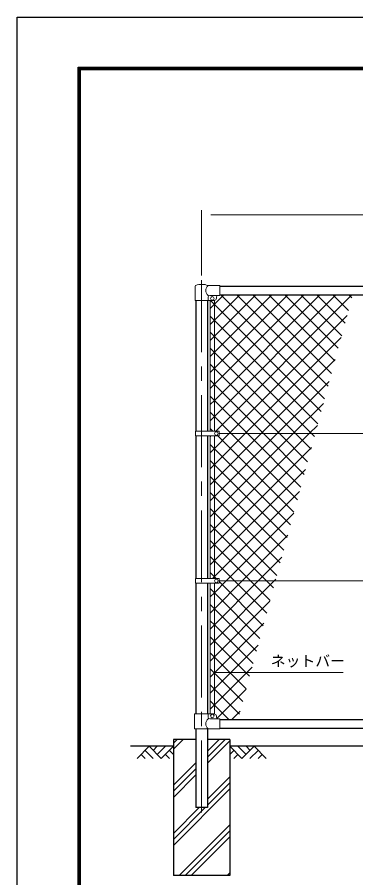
# Model space of a CAD drawing. Units: millimetres, scale not verified. Extents: x -4200 to 4200, y -2970 to 2970.
# Drawn here: x -4200 to -2704, y -827 to 2970 of the extents above; entities that cross this region are included whole.
import ezdxf
from ezdxf.enums import TextEntityAlignment as Align

# ---------------------------------------------------------------- set-up
doc = ezdxf.new("R2010")
doc.units = ezdxf.units.MM
doc.header["$LTSCALE"] = 10
doc.linetypes.add('USER1', pattern=[50.8, 31.75, -6.35, 6.35, -6.35])
for name, color, linetype, lineweight in [('0-1_D-BGD', 7, 'Continuous', 25), ('0-2_D-STR4', 7, 'Continuous', 25), ('0-3_D-STR1', 1, 'Continuous', 25), ('0-4_D-STR-DIM', 7, 'Continuous', 13), ('0-7_D-DCR-HCH', 7, 'Continuous', 13), ('0-8_D-BMK', 2, 'USER1', 13), ('0-9_D-STR3', 3, 'Continuous', 13), ('0-A_D-STR2', 7, 'Continuous', 13), ('0-B_D-STR-TXT', 7, 'Continuous', 13), ('0-C_D-TTL', 7, 'Continuous', 25)]:
    doc.layers.add(name, color=color, linetype=linetype, lineweight=lineweight)
doc.styles.add('ＭＳ ゴシック', font='')
doc.styles.get('ＭＳ ゴシック').set_extended_font_data('MS Gothic')

msp = doc.modelspace()

# ---------------------------------------------------------------- linework, layer by layer
at = {"layer": '0-1_D-BGD'}
for p, q in [((-3509.65, -246.56), (-3699.65, -246.56)), ((-1509.65, -246.56), (-3259.65, -246.56))]:
    msp.add_line(p, q, dxfattribs=at)
at = {"layer": '0-2_D-STR4'}
for p, q in [((-3509.65, -216.56), (-3509.65, -816.56)), ((-3410.05, -216.56), (-3509.65, -216.56)), ((-3259.65, -216.56), (-3359.25, -216.56)), ((-3259.65, -216.56), (-3259.65, -816.56)), ((-3259.65, -816.56), (-3509.65, -816.56))]:
    msp.add_line(p, q, dxfattribs=at)
at = {"layer": '0-3_D-STR1'}
for p, q in [((-3304.65, 1783.44), (-1464.65, 1783.44)), ((-3410.05, 1720.44), (-3410.05, 1143.94)), ((-3359.25, 1720.44), (-3359.25, 1143.94)), ((-3304.65, 1745.44), (-1464.65, 1745.44)), ((-3410.05, 1122.94), (-3410.05, 493.94)), ((-3359.25, 1122.94), (-3359.25, 493.94)), ((-3410.05, 472.94), (-3410.05, -103.56)), ((-3359.25, 472.94), (-3359.25, -103.56)), ((-3304.65, -128.56), (-1464.65, -128.56)), ((-3410.05, -169.56), (-3410.05, -516.56)), ((-3359.25, -169.56), (-3359.25, -516.56)), ((-3304.65, -166.56), (-1464.65, -166.56)), ((-3359.25, -516.56), (-3410.05, -516.56))]:
    msp.add_line(p, q, dxfattribs=at)
at = {"layer": '0-4_D-STR-DIM'}
for p, q in [((-3384.65, 1830.5), (-3384.65, 2118.44)), ((-3344.65, 2098.44), (-1424.65, 2098.44))]:
    msp.add_line(p, q, dxfattribs=at)
at = {"layer": '0-7_D-DCR-HCH'}
for p, q in [((-3509.65, -259.48), (-3466.74, -216.56)), ((-3509.65, -232.96), (-3493.25, -216.56)), ((-3359.25, -294.7), (-3281.12, -216.56)), ((-3359.25, -268.18), (-3307.64, -216.56)), ((-3359.25, -321.21), (-3259.65, -221.61)), ((-3616.08, -246.56), (-3669.29, -299.77)), ((-3633.82, -264.3), (-3598.18, -299.77)), ((-3616.08, -246.56), (-3562.87, -299.77)), ((-3598.34, -264.3), (-3580.6, -246.56)), ((-3580.6, -282.04), (-3545.13, -246.56)), ((-3562.87, -299.77), (-3509.65, -246.56)), ((-3527.39, -264.3), (-3509.65, -281.96)), ((-3206.44, -299.77), (-3259.65, -246.56)), ((-3241.92, -264.3), (-3259.65, -281.96)), ((-3188.7, -282.04), (-3224.18, -246.56)), ((-3153.23, -246.56), (-3206.44, -299.77)), ((-3170.87, -264.39), (-3188.7, -246.56)), ((-3135.49, -264.3), (-3171.13, -299.77)), ((-3153.23, -246.56), (-3100.02, -299.77)), ((-3651.55, -282.04), (-3633.73, -299.77)), ((-3545.13, -282.04), (-3527.31, -299.77)), ((-3224.18, -282.04), (-3242, -299.77)), ((-3117.76, -282.04), (-3135.57, -299.77)), ((-3509.65, -418.58), (-3410.05, -318.98)), ((-3509.65, -445.1), (-3410.05, -345.5)), ((-3509.65, -471.61), (-3410.05, -372.01)), ((-3359.25, -480.31), (-3259.65, -380.71)), ((-3359.25, -506.83), (-3259.65, -407.23)), ((-3509.65, -683.74), (-3259.65, -433.74)), ((-3509.65, -657.23), (-3368.99, -516.56)), ((-3509.65, -630.71), (-3395.5, -516.56)), ((-3483.37, -816.56), (-3259.65, -592.84)), ((-3456.86, -816.56), (-3259.65, -619.36)), ((-3430.34, -816.56), (-3259.65, -645.88)), ((-3271.24, -816.56), (-3259.65, -804.97))]:
    msp.add_line(p, q, dxfattribs=at)
at = {"layer": '0-8_D-BMK'}
msp.add_line((-3384.65, 1810.5), (-3384.65, -546.56), dxfattribs=at)
at = {"layer": '0-9_D-STR3'}
for p, q in [((-3304.65, 1786.44), (-3356.1, 1786.44)), ((-3304.65, 1786.44), (-3304.65, 1742.44)), ((-3413.2, 1720.44), (-3413.2, 1784.13)), ((-3413.2, 1720.44), (-3356.1, 1720.44)), ((-3356.1, 1720.44), (-3356.1, 1735.44)), ((-3356.1, 1720.44), (-3329.65, 1720.44)), ((-3304.65, 1742.44), (-3349.1, 1742.44)), ((-3347.15, 1720.44), (-3347.15, 1143.94)), ((-3328.15, 1720.44), (-3328.15, 1143.94)), ((-3319.65, 1735.44), (-3319.65, 1730.44)), ((-3412.15, 1122.94), (-3412.15, 1143.94)), ((-3307.66, 1143.94), (-3412.15, 1143.94)), ((-3307.66, 1122.94), (-3307.66, 1143.94)), ((-3307.66, 1122.94), (-3412.15, 1122.94)), ((-3347.15, 1122.94), (-3347.15, 493.94)), ((-3328.15, 1122.94), (-3328.15, 493.94)), ((-3307.66, 1133.44), (-1467.15, 1133.44)), ((-3412.15, 472.94), (-3412.15, 493.94)), ((-3307.66, 493.94), (-3412.15, 493.94)), ((-3307.66, 472.94), (-3307.66, 493.94)), ((-3307.66, 472.94), (-3412.15, 472.94)), ((-3347.15, 472.94), (-3347.15, -103.56)), ((-3328.15, 472.94), (-3328.15, -103.56)), ((-3307.66, 483.44), (-1467.15, 483.44)), ((-3415.6, -103.56), (-3329.65, -103.56)), ((-3415.6, -169.56), (-3415.6, -103.56)), ((-3356.1, -103.56), (-3356.1, -118.56)), ((-3319.65, -113.56), (-3319.65, -118.56)), ((-3304.65, -125.56), (-3349.1, -125.56)), ((-3304.65, -125.56), (-3304.65, -169.56)), ((-3304.65, -169.56), (-3415.6, -169.56))]:
    msp.add_line(p, q, dxfattribs=at)
for centre in [(-3337.65, 1729.44), (-3319.66, 1133.44), (-3319.66, 483.44), (-3337.65, -112.56)]:
    msp.add_circle(centre, 8, dxfattribs=at)
for centre, radius, start, end in [((-3409.9, 1784.13), 3.3, 109.22051, 180), ((-3384.65, 1711.71), 80, 69.0916, 109.22051), ((-3337.91, 1764.44), 28.55, 129.59418, 230.40582), ((-3349.1, 1735.44), 7, 90, 180), ((-3329.65, 1730.44), 10, 270, 0), ((-3312.65, 1735.44), 7, 90, 180), ((-3329.65, -113.56), 10, 0, 90), ((-3337.91, -147.56), 28.55, 129.59418, 230.40582), ((-3349.1, -118.56), 7, 180, 270), ((-3312.65, -118.56), 7, 180, 270)]:
    msp.add_arc(centre, radius, start, end, dxfattribs=at)
at = {"layer": '0-A_D-STR2'}
for p, q in [((-3328.15, 1704.15), (-3286.87, 1745.44)), ((-3328.15, 1633.44), (-3216.16, 1745.44)), ((-3328.15, 1562.73), (-3145.45, 1745.44)), ((-3328.15, 1492.02), (-3074.74, 1745.44)), ((-3328.15, 1421.31), (-3004.02, 1745.44)), ((-3328.15, 1350.6), (-2933.31, 1745.44)), ((-3328.15, 1279.89), (-2862.6, 1745.44)), ((-3328.15, 1209.18), (-2791.89, 1745.44)), ((-3322.68, 1143.94), (-2721.18, 1745.44)), ((-2841.29, 1286.86), (-3299.87, 1745.44)), ((-2826.23, 1342.51), (-3229.16, 1745.44)), ((-2811.17, 1398.16), (-3158.45, 1745.44)), ((-2796.11, 1453.81), (-3087.73, 1745.44)), ((-2781.05, 1509.46), (-3017.02, 1745.44)), ((-2765.99, 1565.11), (-2946.31, 1745.44)), ((-2750.93, 1620.76), (-2875.6, 1745.44)), ((-2735.86, 1676.41), (-2804.89, 1745.44)), ((-2720.8, 1732.06), (-2734.18, 1745.44)), ((-3347.15, 1685.15), (-3328.15, 1704.15)), ((-3347.15, 1614.44), (-3328.15, 1633.44)), ((-3262.47, 1133.44), (-2741.94, 1653.97)), ((-3328.15, 1561.59), (-3347.15, 1580.59)), ((-3347.15, 1543.73), (-3328.15, 1562.73)), ((-2900, 1133.44), (-3328.15, 1561.59)), ((-3191.76, 1133.44), (-2768.18, 1557.02)), ((-3328.15, 1490.88), (-3347.15, 1509.88)), ((-3347.15, 1473.02), (-3328.15, 1492.02)), ((-2970.71, 1133.44), (-3328.15, 1490.88)), ((-3121.05, 1133.44), (-2794.41, 1460.07)), ((-3328.15, 1420.17), (-3347.15, 1439.17)), ((-3347.15, 1402.31), (-3328.15, 1421.31)), ((-3041.42, 1133.44), (-3328.15, 1420.17)), ((-3328.15, 1349.46), (-3347.15, 1368.46)), ((-3347.15, 1331.6), (-3328.15, 1350.6)), ((-3112.13, 1133.44), (-3328.15, 1349.46)), ((-3050.34, 1133.44), (-2820.65, 1363.12)), ((-3328.15, 1278.75), (-3347.15, 1297.75)), ((-3347.15, 1260.89), (-3328.15, 1279.89)), ((-3182.84, 1133.44), (-3328.15, 1278.75)), ((-2979.63, 1133.44), (-2846.89, 1266.17)), ((-3328.15, 1208.04), (-3347.15, 1227.04)), ((-3347.15, 1190.18), (-3328.15, 1209.18)), ((-3253.55, 1133.44), (-3328.15, 1208.04)), ((-3334.76, 1143.94), (-3347.15, 1156.33)), ((-2908.92, 1133.44), (-2873.13, 1169.23)), ((-3347.15, 1119.47), (-3343.68, 1122.94)), ((-3347.15, 1122.45), (-3346.66, 1122.94)), ((-3328.15, 1067.76), (-3262.47, 1133.44)), ((-3328.15, 997.04), (-3191.76, 1133.44)), ((-3328.15, 926.33), (-3121.05, 1133.44)), ((-3328.15, 855.62), (-3050.34, 1133.44)), ((-3328.15, 784.91), (-2979.63, 1133.44)), ((-3328.15, 714.2), (-2908.92, 1133.44)), ((-2976.84, 786.02), (-3313.76, 1122.94)), ((-2961.78, 841.67), (-3253.55, 1133.44)), ((-2946.72, 897.32), (-3182.84, 1133.44)), ((-2931.66, 952.97), (-3112.13, 1133.44)), ((-2916.6, 1008.62), (-3041.42, 1133.44)), ((-2901.54, 1064.27), (-2970.71, 1133.44)), ((-2886.48, 1119.92), (-2900, 1133.44)), ((-3328.15, 1066.62), (-3347.15, 1085.62)), ((-3347.15, 1048.76), (-3328.15, 1067.76)), ((-3328.15, 643.49), (-2899.37, 1072.28)), ((-2991.9, 730.37), (-3328.15, 1066.62)), ((-3328.15, 995.91), (-3347.15, 1014.91)), ((-3347.15, 978.04), (-3328.15, 997.04)), ((-3006.97, 674.72), (-3328.15, 995.91)), ((-3328.15, 572.78), (-2925.61, 975.33)), ((-3328.15, 925.2), (-3347.15, 944.2)), ((-3347.15, 907.33), (-3328.15, 926.33)), ((-3022.03, 619.07), (-3328.15, 925.2)), ((-3328.15, 854.49), (-3347.15, 873.49)), ((-3347.15, 836.62), (-3328.15, 855.62)), ((-3037.09, 563.42), (-3328.15, 854.49)), ((-3328.15, 783.78), (-3347.15, 802.78)), ((-3347.15, 765.91), (-3328.15, 784.91)), ((-3052.15, 507.77), (-3328.15, 783.78)), ((-3276.08, 483.44), (-2978.09, 781.43)), ((-3328.15, 713.07), (-3347.15, 732.07)), ((-3347.15, 695.2), (-3328.15, 714.2)), ((-3098.53, 483.44), (-3328.15, 713.07)), ((-3205.36, 483.44), (-3004.33, 684.48)), ((-3328.15, 642.36), (-3347.15, 661.36)), ((-3347.15, 624.49), (-3328.15, 643.49)), ((-3169.24, 483.44), (-3328.15, 642.36)), ((-3328.15, 571.64), (-3347.15, 590.64)), ((-3347.15, 553.78), (-3328.15, 572.78)), ((-3239.95, 483.44), (-3328.15, 571.64)), ((-3134.65, 483.44), (-3030.56, 587.53)), ((-3328.15, 431.36), (-3276.08, 483.44)), ((-3328.15, 360.65), (-3205.36, 483.44)), ((-3328.15, 289.94), (-3134.65, 483.44)), ((-3328.15, 219.23), (-3063.94, 483.44)), ((-3112.39, 285.17), (-3307.66, 480.44)), ((-3097.33, 340.82), (-3239.95, 483.44)), ((-3082.27, 396.47), (-3169.24, 483.44)), ((-3067.21, 452.12), (-3098.53, 483.44)), ((-3063.94, 483.44), (-3056.8, 490.58)), ((-3328.15, 430.22), (-3347.15, 449.22)), ((-3347.15, 412.36), (-3328.15, 431.36)), ((-3127.46, 229.52), (-3328.15, 430.22)), ((-3328.15, 148.52), (-3083.04, 393.63)), ((-3328.15, 359.51), (-3347.15, 378.51)), ((-3347.15, 341.65), (-3328.15, 360.65)), ((-3142.52, 173.87), (-3328.15, 359.51)), ((-3328.15, 288.8), (-3347.15, 307.8)), ((-3347.15, 270.94), (-3328.15, 289.94)), ((-3328.15, 77.81), (-3109.28, 296.68)), ((-3157.58, 118.23), (-3328.15, 288.8)), ((-3328.15, 218.09), (-3347.15, 237.09)), ((-3347.15, 200.23), (-3328.15, 219.23)), ((-3172.64, 62.58), (-3328.15, 218.09)), ((-3328.15, 7.1), (-3135.52, 199.73)), ((-3328.15, 147.38), (-3347.15, 166.38)), ((-3347.15, 129.52), (-3328.15, 148.52)), ((-3187.7, 6.93), (-3328.15, 147.38)), ((-3328.15, 76.67), (-3347.15, 95.67)), ((-3347.15, 58.81), (-3328.15, 77.81)), ((-3328.15, -63.62), (-3161.76, 102.78)), ((-3202.76, -48.72), (-3328.15, 76.67)), ((-3328.15, 5.96), (-3347.15, 24.96)), ((-3347.15, -11.9), (-3328.15, 7.1)), ((-3217.82, -104.37), (-3328.15, 5.96)), ((-3317.45, -123.62), (-3188, 5.83)), ((-3347.15, -82.62), (-3328.15, -63.62)), ((-3251.68, -128.56), (-3214.24, -91.12))]:
    msp.add_line(p, q, dxfattribs=at)
for points in [[(-2856.35, 1231.21), (-3328.15, 1703.02), (-3345.58, 1720.44)], [(-2871.41, 1175.57), (-3328.15, 1632.3), (-3347.15, 1651.3)], [(-3336.29, 493.94), (-3328.15, 502.07), (-2951.85, 878.38)], [(-3321.16, 493.94), (-3328.15, 500.93), (-3347.15, 519.93)], [(-3264.34, -128.56), (-3328.15, -64.75), (-3347.15, -45.75)]]:
    msp.add_lwpolyline(points, dxfattribs=at)
at = {"layer": '0-B_D-STR-TXT'}
msp.add_line((-2758.78, 79.34), (-3329.9, 79.34), dxfattribs=at)
at = {"layer": '0-C_D-TTL', "color": 2}
msp.add_lwpolyline([(-4199.68, 2970.23), (4200.32, 2970.23), (4200.32, -2969.77), (-4199.68, -2969.77)], close=True, dxfattribs=at)
at = {"layer": '0-C_D-TTL'}
for points in [[(-3929.68, 2750.23), (3930.32, 2750.23), (3930.32, -2749.77), (-3929.68, -2749.77)], [(-3927.18, 2747.73), (3927.82, 2747.73), (3927.82, -2747.27), (-3927.18, -2747.27)], [(-3924.68, 2745.23), (3925.32, 2745.23), (3925.32, -2744.77), (-3924.68, -2744.77)], [(-3922.18, 2742.73), (3922.82, 2742.73), (3922.82, -2742.27), (-3922.18, -2742.27)], [(-3919.68, 2740.23), (3920.32, 2740.23), (3920.32, -2739.77), (-3919.68, -2739.77)]]:
    msp.add_lwpolyline(points, close=True, dxfattribs=at)

# ---------------------------------------------------------------- texts
at = {"layer": '0-B_D-STR-TXT', "style": 'ＭＳ ゴシック'}
msp.add_text('ネットバー', height=48.09, dxfattribs=at).set_placement((-3079.34, 91.29), align=Align.BOTTOM_LEFT)

doc.saveas('drawing.dxf')
